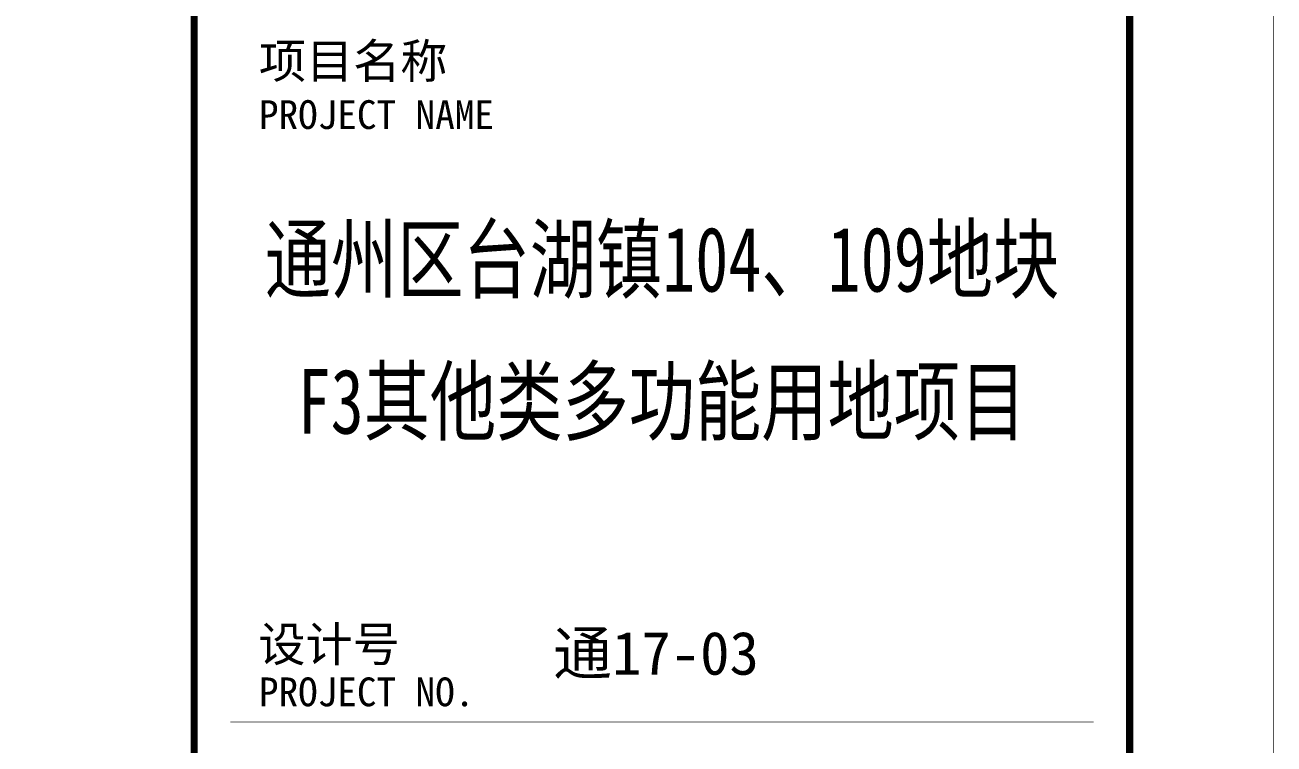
# Model space of a CAD drawing. Extents: x -67167 to 417929, y -86205 to 407116.
# Drawn here: x 409251 to 417929, y 319217 to 324214 of the extents above; entities that cross this region are included whole.
import ezdxf
from ezdxf.enums import TextEntityAlignment as Align

# ---------------------------------------------------------------- set-up
doc = ezdxf.new("R2010")
doc.units = 0
doc.header["$LTSCALE"] = 1000
doc.layers.add('SHEET_LINE', color=6, linetype='Continuous')
doc.styles.add('图签信息$0$华文细黑', font='STXIHEI.TTF', dxfattribs={"height": 10})

# ---------------------------------------------------------------- blocks, each defined once
blk = doc.blocks.new('图签信息')
at = {"const_width": 0.5}
blk.add_lwpolyline([(-65, 0), (0, 0), (0, 500.5), (-65, 500.5)], close=True, dxfattribs=at)
at = {"const_width": 0.05}
blk.add_lwpolyline([(-62.5, 450.865), (-2.5, 450.865)], dxfattribs=at)
at = {"style": '图签信息$0$华文细黑'}
for s, height, p in [('项目名称', 2.4, (-60.5, 498.003)), ('PROJECT NAME', 2, (-60.5, 494.079)), ('设计号', 2.4, (-60.545, 457.479)), ('PROJECT NO.', 2, (-60.5, 453.965))]:
    blk.add_text(s, height=height, dxfattribs=at).set_placement(p, align=Align.TOP_LEFT)
at = {"color": 4, "style": '图签信息$0$华文细黑', "width": 0.75}
for s, p in [('通州区台湖镇104、109地块', (-32.5, 480.778)), ('F3其他类多功能用地项目', (-32.5, 470.905))]:
    blk.add_text(s, height=4.5, dxfattribs=at).set_placement(p, align=Align.CENTER)
at = {"color": 4, "ltscale": 0.001, "insert": (-40.062, 455.511), "char_height": 3, "width": 58.48948, "attachment_point": 4, "style": '图签信息$0$华文细黑'}
blk.add_mtext('通17-03', dxfattribs=at)

msp = doc.modelspace()

# ---------------------------------------------------------------- linework, layer by layer
at = {"layer": 'SHEET_LINE'}
for points, const_width in [([(333826.681, 273282.934), (333826.681, 332682.934), (417926.681, 332682.935), (417926.681, 273282.935)], 5), ([(336326.681, 274282.934), (336326.681, 331682.934), (416926.681, 331682.935), (416926.681, 274282.935)], 50)]:
    msp.add_lwpolyline(points, close=True, dxfattribs=dict(at, const_width=const_width))

# ---------------------------------------------------------------- block references
at = {"color": 2, "xscale": 100, "yscale": 100, "zscale": 100, "rotation": 6.766489651874448e-07}
msp.add_blockref('图签信息', (416926.681, 274282.935), dxfattribs=at)

doc.saveas('drawing.dxf')
